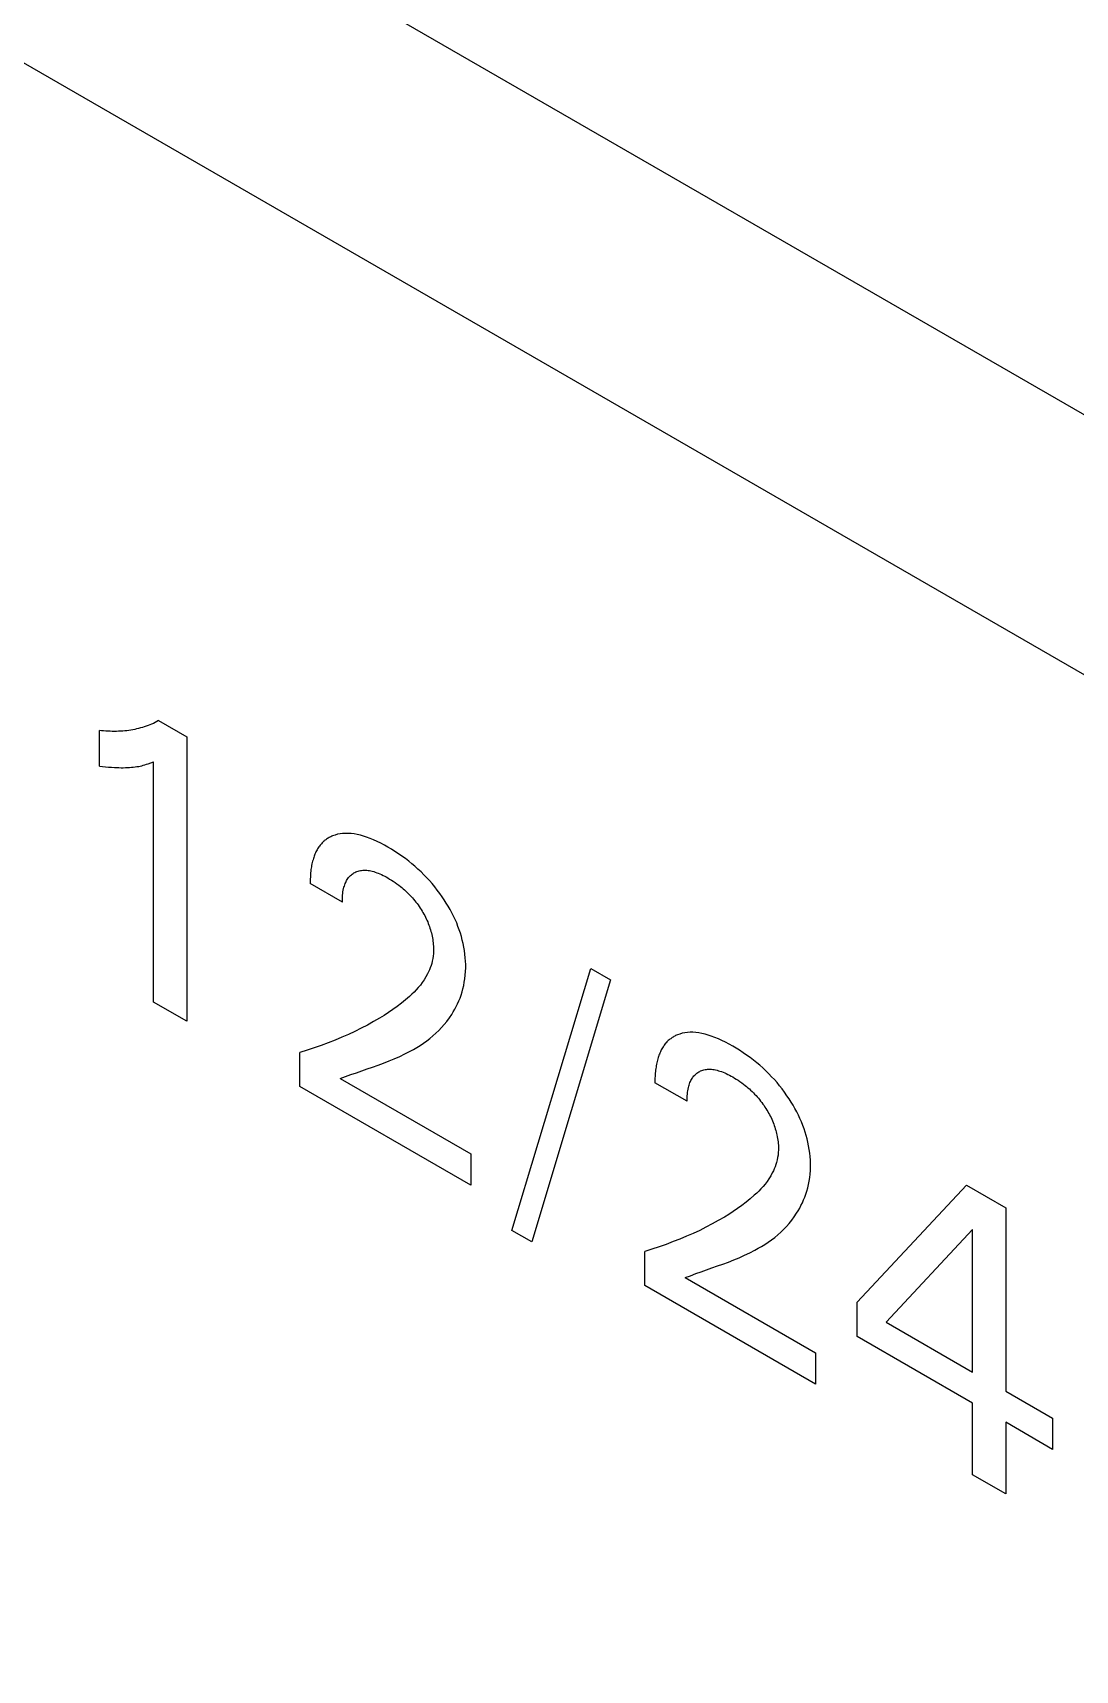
# Model space of a CAD drawing. Extents: x 0 to 420, y 0 to 297.
# Drawn here: x 171.75 to 178.29, y 173.51 to 183.79 of the extents above; entities that cross this region are included whole.
import ezdxf

# ---------------------------------------------------------------- set-up
doc = ezdxf.new("R2010")
doc.units = 0
doc.header["$LTSCALE"] = 23.1
doc.layers.add('40000_ISO', color=7, linetype='CONTINUOUS')

msp = doc.modelspace()

# ---------------------------------------------------------------- linework, layer by layer
at = {"layer": '40000_ISO', "color": 7, "linetype": 'CONTINUOUS'}
for p, q in [((189.887, 174.731), (166.199, 188.407)), ((189.18, 173.506), (165.492, 187.182)), ((172.374, 179.415), (172.362, 179.413)), ((172.386, 179.417), (172.374, 179.415)), ((172.398, 179.42), (172.386, 179.417)), ((172.41, 179.423), (172.398, 179.42)), ((172.422, 179.426), (172.41, 179.423)), ((172.434, 179.429), (172.422, 179.426)), ((172.446, 179.433), (172.434, 179.429)), ((172.458, 179.437), (172.446, 179.433)), ((172.47, 179.441), (172.458, 179.437)), ((172.481, 179.446), (172.47, 179.441)), ((172.492, 179.45), (172.481, 179.446)), ((172.504, 179.455), (172.492, 179.45)), ((172.515, 179.461), (172.504, 179.455)), ((172.526, 179.466), (172.515, 179.461)), ((172.536, 179.472), (172.526, 179.466)), ((172.536, 179.472), (172.713, 179.37)), ((172.164, 179.187), (172.164, 179.411)), ((172.178, 179.409), (172.164, 179.411)), ((172.191, 179.408), (172.178, 179.409)), ((172.205, 179.406), (172.191, 179.408)), ((172.219, 179.405), (172.205, 179.406)), ((172.232, 179.405), (172.219, 179.405)), ((172.245, 179.404), (172.232, 179.405)), ((172.259, 179.404), (172.245, 179.404)), ((172.272, 179.404), (172.259, 179.404)), ((172.285, 179.405), (172.272, 179.404)), ((172.298, 179.406), (172.285, 179.405)), ((172.311, 179.406), (172.298, 179.406)), ((172.324, 179.408), (172.311, 179.406)), ((172.337, 179.409), (172.324, 179.408)), ((172.349, 179.411), (172.337, 179.409)), ((172.362, 179.413), (172.349, 179.411)), ((172.713, 179.37), (172.713, 177.584)), ((172.488, 179.207), (172.504, 179.213)), ((172.504, 177.704), (172.504, 179.213)), ((172.164, 179.187), (172.183, 179.184)), ((172.183, 179.184), (172.202, 179.182)), ((172.202, 179.182), (172.221, 179.18)), ((172.221, 179.18), (172.24, 179.179)), ((172.24, 179.179), (172.259, 179.178)), ((172.259, 179.178), (172.273, 179.177)), ((172.273, 179.177), (172.287, 179.177)), ((172.287, 179.177), (172.301, 179.176)), ((172.301, 179.176), (172.314, 179.176)), ((172.314, 179.176), (172.328, 179.177)), ((172.328, 179.177), (172.342, 179.177)), ((172.342, 179.177), (172.353, 179.178)), ((172.353, 179.178), (172.365, 179.179)), ((172.365, 179.179), (172.377, 179.18)), ((172.377, 179.18), (172.388, 179.182)), ((172.388, 179.182), (172.399, 179.183)), ((172.399, 179.183), (172.411, 179.185)), ((172.411, 179.185), (172.42, 179.187)), ((172.42, 179.187), (172.43, 179.189)), ((172.43, 179.189), (172.44, 179.192)), ((172.44, 179.192), (172.45, 179.195)), ((172.45, 179.195), (172.461, 179.198)), ((172.461, 179.198), (172.471, 179.201)), ((172.471, 179.201), (172.488, 179.207)), ((173.555, 178.695), (173.551, 178.69)), ((173.559, 178.699), (173.555, 178.695)), ((173.563, 178.704), (173.559, 178.699)), ((173.567, 178.708), (173.563, 178.704)), ((173.572, 178.713), (173.567, 178.708)), ((173.577, 178.717), (173.572, 178.713)), ((173.581, 178.721), (173.577, 178.717)), ((173.586, 178.724), (173.581, 178.721)), ((173.591, 178.728), (173.586, 178.724)), ((173.596, 178.731), (173.591, 178.728)), ((173.602, 178.734), (173.596, 178.731)), ((173.607, 178.737), (173.602, 178.734)), ((173.612, 178.74), (173.607, 178.737)), ((173.618, 178.743), (173.612, 178.74)), ((173.623, 178.746), (173.618, 178.743)), ((173.629, 178.748), (173.623, 178.746)), ((173.644, 178.753), (173.629, 178.748)), ((173.66, 178.758), (173.644, 178.753)), ((173.676, 178.761), (173.66, 178.758)), ((173.692, 178.763), (173.676, 178.761)), ((173.709, 178.764), (173.692, 178.763)), ((173.726, 178.764), (173.709, 178.764)), ((173.745, 178.763), (173.726, 178.764)), ((173.764, 178.76), (173.745, 178.763)), ((173.783, 178.757), (173.764, 178.76)), ((173.803, 178.752), (173.783, 178.757)), ((173.822, 178.747), (173.803, 178.752)), ((173.842, 178.74), (173.822, 178.747)), ((173.864, 178.732), (173.842, 178.74)), ((173.886, 178.723), (173.864, 178.732)), ((173.909, 178.713), (173.886, 178.723)), ((173.931, 178.702), (173.909, 178.713)), ((173.954, 178.69), (173.931, 178.702)), ((173.506, 178.597), (173.503, 178.59)), ((173.508, 178.605), (173.506, 178.597)), ((173.51, 178.612), (173.508, 178.605)), ((173.513, 178.62), (173.51, 178.612)), ((173.516, 178.627), (173.513, 178.62)), ((173.518, 178.634), (173.516, 178.627)), ((173.521, 178.641), (173.518, 178.634)), ((173.524, 178.648), (173.521, 178.641)), ((173.528, 178.654), (173.524, 178.648)), ((173.531, 178.661), (173.528, 178.654)), ((173.535, 178.667), (173.531, 178.661)), ((173.538, 178.673), (173.535, 178.667)), ((173.542, 178.679), (173.538, 178.673)), ((173.546, 178.684), (173.542, 178.679)), ((173.551, 178.69), (173.546, 178.684)), ((173.976, 178.677), (173.954, 178.69)), ((173.998, 178.664), (173.976, 178.677)), ((174.02, 178.651), (173.998, 178.664)), ((174.042, 178.636), (174.02, 178.651)), ((174.064, 178.621), (174.042, 178.636)), ((174.086, 178.606), (174.064, 178.621)), ((174.107, 178.589), (174.086, 178.606)), ((173.49, 178.507), (173.489, 178.497)), ((173.489, 178.497), (173.489, 178.488)), ((173.491, 178.517), (173.49, 178.507)), ((173.492, 178.526), (173.491, 178.517)), ((173.493, 178.536), (173.492, 178.526)), ((173.494, 178.545), (173.493, 178.536)), ((173.496, 178.554), (173.494, 178.545)), ((173.497, 178.563), (173.496, 178.554)), ((173.499, 178.572), (173.497, 178.563)), ((173.501, 178.581), (173.499, 178.572)), ((173.503, 178.59), (173.501, 178.581)), ((173.729, 178.486), (173.733, 178.491)), ((173.733, 178.491), (173.737, 178.496)), ((173.737, 178.496), (173.742, 178.5)), ((173.742, 178.5), (173.747, 178.504)), ((173.747, 178.504), (173.752, 178.508)), ((173.752, 178.508), (173.757, 178.512)), ((173.757, 178.512), (173.763, 178.515)), ((173.763, 178.515), (173.768, 178.519)), ((173.768, 178.519), (173.775, 178.522)), ((173.775, 178.522), (173.782, 178.524)), ((173.782, 178.524), (173.789, 178.527)), ((173.789, 178.527), (173.796, 178.529)), ((173.796, 178.529), (173.803, 178.53)), ((173.803, 178.53), (173.811, 178.531)), ((173.811, 178.531), (173.819, 178.532)), ((173.819, 178.532), (173.827, 178.532)), ((173.827, 178.532), (173.835, 178.532)), ((173.835, 178.532), (173.843, 178.532)), ((173.843, 178.532), (173.852, 178.531)), ((173.852, 178.531), (173.86, 178.53)), ((173.86, 178.53), (173.869, 178.528)), ((173.869, 178.528), (173.878, 178.526)), ((173.878, 178.526), (173.887, 178.524)), ((173.887, 178.524), (173.896, 178.521)), ((173.896, 178.521), (173.906, 178.517)), ((173.906, 178.517), (173.916, 178.514)), ((173.916, 178.514), (173.926, 178.509)), ((173.926, 178.509), (173.936, 178.505)), ((173.936, 178.505), (173.946, 178.5)), ((173.946, 178.5), (173.956, 178.495)), ((173.956, 178.495), (173.966, 178.49)), ((173.966, 178.49), (173.976, 178.484)), ((174.127, 178.573), (174.107, 178.589)), ((174.146, 178.557), (174.127, 178.573)), ((174.165, 178.54), (174.146, 178.557)), ((174.184, 178.523), (174.165, 178.54)), ((174.202, 178.504), (174.184, 178.523)), ((174.221, 178.485), (174.202, 178.504)), ((173.489, 178.488), (173.488, 178.478)), ((173.488, 178.478), (173.488, 178.468)), ((173.488, 178.468), (173.488, 178.458)), ((173.488, 178.458), (173.488, 178.448)), ((173.69, 178.331), (173.488, 178.448)), ((173.692, 178.376), (173.693, 178.387)), ((173.693, 178.387), (173.694, 178.397)), ((173.694, 178.397), (173.696, 178.408)), ((173.696, 178.408), (173.698, 178.418)), ((173.698, 178.418), (173.7, 178.425)), ((173.7, 178.425), (173.703, 178.433)), ((173.703, 178.433), (173.705, 178.441)), ((173.705, 178.441), (173.708, 178.448)), ((173.708, 178.448), (173.711, 178.455)), ((173.711, 178.455), (173.714, 178.461)), ((173.714, 178.461), (173.717, 178.468)), ((173.717, 178.468), (173.721, 178.474)), ((173.721, 178.474), (173.725, 178.48)), ((173.725, 178.48), (173.729, 178.486)), ((173.976, 178.484), (173.987, 178.477)), ((173.987, 178.477), (173.999, 178.47)), ((173.999, 178.47), (174.01, 178.463)), ((174.01, 178.463), (174.021, 178.455)), ((174.021, 178.455), (174.032, 178.447)), ((174.032, 178.447), (174.044, 178.439)), ((174.044, 178.439), (174.055, 178.431)), ((174.055, 178.431), (174.063, 178.423)), ((174.063, 178.423), (174.072, 178.416)), ((174.072, 178.416), (174.081, 178.409)), ((174.081, 178.409), (174.089, 178.401)), ((174.089, 178.401), (174.097, 178.393)), ((174.097, 178.393), (174.106, 178.385)), ((174.238, 178.467), (174.221, 178.485)), ((174.254, 178.448), (174.238, 178.467)), ((174.27, 178.428), (174.254, 178.448)), ((174.286, 178.408), (174.27, 178.428)), ((174.302, 178.387), (174.286, 178.408)), ((174.317, 178.366), (174.302, 178.387)), ((173.69, 178.354), (173.691, 178.365)), ((173.69, 178.342), (173.69, 178.354)), ((173.69, 178.331), (173.69, 178.342)), ((173.691, 178.365), (173.692, 178.376)), ((174.106, 178.385), (174.114, 178.376)), ((174.114, 178.376), (174.122, 178.367)), ((174.122, 178.367), (174.13, 178.359)), ((174.13, 178.359), (174.137, 178.35)), ((174.137, 178.35), (174.145, 178.341)), ((174.145, 178.341), (174.152, 178.332)), ((174.152, 178.332), (174.159, 178.323)), ((174.159, 178.323), (174.166, 178.314)), ((174.166, 178.314), (174.172, 178.304)), ((174.172, 178.304), (174.179, 178.294)), ((174.179, 178.294), (174.185, 178.285)), ((174.185, 178.285), (174.191, 178.276)), ((174.33, 178.346), (174.317, 178.366)), ((174.343, 178.326), (174.33, 178.346)), ((174.355, 178.306), (174.343, 178.326)), ((174.367, 178.285), (174.355, 178.306)), ((174.378, 178.264), (174.367, 178.285)), ((174.191, 178.276), (174.196, 178.266)), ((174.196, 178.266), (174.202, 178.257)), ((174.202, 178.257), (174.207, 178.247)), ((174.207, 178.247), (174.212, 178.238)), ((174.212, 178.238), (174.217, 178.228)), ((174.217, 178.228), (174.221, 178.218)), ((174.221, 178.218), (174.226, 178.208)), ((174.226, 178.208), (174.23, 178.198)), ((174.23, 178.198), (174.234, 178.188)), ((174.234, 178.188), (174.237, 178.178)), ((174.389, 178.243), (174.378, 178.264)), ((174.399, 178.222), (174.389, 178.243)), ((174.408, 178.201), (174.399, 178.222)), ((174.416, 178.179), (174.408, 178.201)), ((174.237, 178.178), (174.24, 178.168)), ((174.24, 178.168), (174.244, 178.158)), ((174.244, 178.158), (174.246, 178.148)), ((174.246, 178.148), (174.249, 178.139)), ((174.249, 178.139), (174.251, 178.129)), ((174.251, 178.129), (174.254, 178.119)), ((174.254, 178.119), (174.256, 178.108)), ((174.256, 178.108), (174.258, 178.097)), ((174.258, 178.097), (174.259, 178.087)), ((174.259, 178.087), (174.26, 178.076)), ((174.424, 178.158), (174.416, 178.179)), ((174.431, 178.137), (174.424, 178.158)), ((174.438, 178.115), (174.431, 178.137)), ((174.443, 178.094), (174.438, 178.115)), ((174.448, 178.073), (174.443, 178.094)), ((174.258, 177.977), (174.255, 177.962)), ((174.26, 177.993), (174.258, 177.977)), ((174.26, 178.076), (174.261, 178.066)), ((174.262, 178.009), (174.26, 177.993)), ((174.261, 178.066), (174.262, 178.055)), ((174.262, 178.055), (174.263, 178.045)), ((174.263, 178.026), (174.262, 178.009)), ((174.263, 178.045), (174.263, 178.035)), ((174.263, 178.035), (174.263, 178.026)), ((174.453, 178.05), (174.448, 178.073)), ((174.457, 178.028), (174.453, 178.05)), ((174.46, 178.005), (174.457, 178.028)), ((174.462, 177.983), (174.46, 178.005)), ((174.464, 177.961), (174.462, 177.983)), ((174.225, 177.881), (174.215, 177.862)), ((174.231, 177.893), (174.225, 177.881)), ((174.237, 177.906), (174.231, 177.893)), ((174.242, 177.919), (174.237, 177.906)), ((174.247, 177.933), (174.242, 177.919)), ((174.251, 177.947), (174.247, 177.933)), ((174.255, 177.962), (174.251, 177.947)), ((174.46, 177.851), (174.462, 177.873)), ((174.462, 177.873), (174.464, 177.896)), ((174.465, 177.94), (174.464, 177.961)), ((174.464, 177.896), (174.465, 177.919)), ((174.465, 177.919), (174.465, 177.94)), ((174.755, 176.27), (175.25, 177.915)), ((175.25, 177.915), (175.375, 177.843)), ((174.154, 177.781), (174.14, 177.767)), ((174.167, 177.796), (174.154, 177.781)), ((174.18, 177.811), (174.167, 177.796)), ((174.192, 177.827), (174.18, 177.811)), ((174.204, 177.844), (174.192, 177.827)), ((174.215, 177.862), (174.204, 177.844)), ((174.442, 177.768), (174.447, 177.788)), ((174.447, 177.788), (174.452, 177.808)), ((174.452, 177.808), (174.456, 177.829)), ((174.456, 177.829), (174.46, 177.851)), ((175.375, 177.843), (174.88, 176.197)), ((172.713, 177.584), (172.504, 177.704)), ((174.034, 177.676), (174.007, 177.657)), ((174.061, 177.697), (174.034, 177.676)), ((174.087, 177.718), (174.061, 177.697)), ((174.112, 177.74), (174.087, 177.718)), ((174.126, 177.753), (174.112, 177.74)), ((174.14, 177.767), (174.126, 177.753)), ((174.396, 177.659), (174.405, 177.676)), ((174.405, 177.676), (174.414, 177.693)), ((174.414, 177.693), (174.422, 177.711)), ((174.422, 177.711), (174.429, 177.729)), ((174.429, 177.729), (174.436, 177.748)), ((174.436, 177.748), (174.442, 177.768)), ((173.885, 177.581), (173.847, 177.56)), ((173.923, 177.603), (173.885, 177.581)), ((173.952, 177.62), (173.923, 177.603)), ((173.98, 177.638), (173.952, 177.62)), ((174.007, 177.657), (173.98, 177.638)), ((174.313, 177.544), (174.33, 177.563)), ((174.33, 177.563), (174.347, 177.583)), ((174.347, 177.583), (174.362, 177.605)), ((174.362, 177.605), (174.377, 177.627)), ((174.377, 177.627), (174.387, 177.643)), ((174.387, 177.643), (174.396, 177.659)), ((173.645, 177.465), (173.602, 177.449)), ((173.686, 177.483), (173.645, 177.465)), ((173.728, 177.501), (173.686, 177.483)), ((173.769, 177.52), (173.728, 177.501)), ((173.808, 177.54), (173.769, 177.52)), ((173.847, 177.56), (173.808, 177.54)), ((174.2, 177.446), (174.22, 177.46)), ((174.22, 177.46), (174.24, 177.476)), ((174.24, 177.476), (174.259, 177.491)), ((174.259, 177.491), (174.278, 177.508)), ((174.278, 177.508), (174.296, 177.526)), ((174.296, 177.526), (174.313, 177.544)), ((175.737, 177.462), (175.733, 177.458)), ((175.742, 177.467), (175.737, 177.462)), ((175.747, 177.47), (175.742, 177.467)), ((175.752, 177.474), (175.747, 177.47)), ((175.757, 177.478), (175.752, 177.474)), ((175.762, 177.481), (175.757, 177.478)), ((175.767, 177.484), (175.762, 177.481)), ((175.772, 177.487), (175.767, 177.484)), ((175.778, 177.49), (175.772, 177.487)), ((175.783, 177.493), (175.778, 177.49)), ((175.789, 177.496), (175.783, 177.493)), ((175.794, 177.498), (175.789, 177.496)), ((175.809, 177.503), (175.794, 177.498)), ((175.825, 177.508), (175.809, 177.503)), ((175.841, 177.511), (175.825, 177.508)), ((175.857, 177.513), (175.841, 177.511)), ((175.874, 177.514), (175.857, 177.513)), ((175.892, 177.514), (175.874, 177.514)), ((175.91, 177.513), (175.892, 177.514)), ((175.929, 177.51), (175.91, 177.513)), ((175.948, 177.507), (175.929, 177.51)), ((175.968, 177.502), (175.948, 177.507)), ((175.988, 177.497), (175.968, 177.502)), ((176.007, 177.49), (175.988, 177.497)), ((176.03, 177.482), (176.007, 177.49)), ((176.052, 177.473), (176.03, 177.482)), ((176.074, 177.463), (176.052, 177.473)), ((176.097, 177.452), (176.074, 177.463)), ((173.469, 177.402), (173.424, 177.388)), ((173.424, 177.173), (173.424, 177.388)), ((173.514, 177.417), (173.469, 177.402)), ((173.558, 177.432), (173.514, 177.417)), ((173.602, 177.449), (173.558, 177.432)), ((174.016, 177.348), (174.05, 177.363)), ((174.05, 177.363), (174.083, 177.378)), ((174.083, 177.378), (174.115, 177.395)), ((174.115, 177.395), (174.137, 177.407)), ((174.137, 177.407), (174.158, 177.419)), ((174.158, 177.419), (174.179, 177.432)), ((174.179, 177.432), (174.2, 177.446)), ((175.676, 177.362), (175.673, 177.355)), ((175.678, 177.37), (175.676, 177.362)), ((175.681, 177.377), (175.678, 177.37)), ((175.684, 177.384), (175.681, 177.377)), ((175.687, 177.391), (175.684, 177.384)), ((175.69, 177.397), (175.687, 177.391)), ((175.693, 177.404), (175.69, 177.397)), ((175.696, 177.41), (175.693, 177.404)), ((175.7, 177.417), (175.696, 177.41)), ((175.704, 177.423), (175.7, 177.417)), ((175.708, 177.428), (175.704, 177.423)), ((175.712, 177.434), (175.708, 177.428)), ((175.716, 177.44), (175.712, 177.434)), ((175.72, 177.445), (175.716, 177.44)), ((175.724, 177.449), (175.72, 177.445)), ((175.728, 177.454), (175.724, 177.449)), ((175.733, 177.458), (175.728, 177.454)), ((176.119, 177.44), (176.097, 177.452)), ((176.142, 177.427), (176.119, 177.44)), ((176.163, 177.414), (176.142, 177.427)), ((176.185, 177.401), (176.163, 177.414)), ((176.207, 177.386), (176.185, 177.401)), ((176.229, 177.371), (176.207, 177.386)), ((176.251, 177.355), (176.229, 177.371)), ((173.744, 177.248), (173.778, 177.26)), ((173.778, 177.26), (173.846, 177.284)), ((173.846, 177.284), (173.88, 177.296)), ((173.88, 177.296), (173.915, 177.308)), ((173.915, 177.308), (173.949, 177.321)), ((173.949, 177.321), (173.983, 177.334)), ((173.983, 177.334), (174.016, 177.348)), ((175.655, 177.257), (175.654, 177.247)), ((175.656, 177.267), (175.655, 177.257)), ((175.657, 177.276), (175.656, 177.267)), ((175.658, 177.286), (175.657, 177.276)), ((175.66, 177.295), (175.658, 177.286)), ((175.661, 177.304), (175.66, 177.295)), ((175.663, 177.313), (175.661, 177.304)), ((175.665, 177.322), (175.663, 177.313)), ((175.667, 177.331), (175.665, 177.322)), ((175.669, 177.339), (175.667, 177.331)), ((175.671, 177.347), (175.669, 177.339)), ((175.673, 177.355), (175.671, 177.347)), ((175.907, 177.25), (175.912, 177.254)), ((175.912, 177.254), (175.917, 177.258)), ((175.917, 177.258), (175.923, 177.262)), ((175.923, 177.262), (175.928, 177.265)), ((175.928, 177.265), (175.934, 177.268)), ((175.934, 177.268), (175.94, 177.272)), ((175.94, 177.272), (175.947, 177.274)), ((175.947, 177.274), (175.954, 177.277)), ((175.954, 177.277), (175.961, 177.279)), ((175.961, 177.279), (175.969, 177.28)), ((175.969, 177.28), (175.976, 177.281)), ((175.976, 177.281), (175.984, 177.282)), ((175.984, 177.282), (175.992, 177.282)), ((175.992, 177.282), (176, 177.282)), ((176, 177.282), (176.009, 177.282)), ((176.009, 177.282), (176.017, 177.281)), ((176.017, 177.281), (176.026, 177.28)), ((176.026, 177.28), (176.034, 177.278)), ((176.034, 177.278), (176.043, 177.276)), ((176.043, 177.276), (176.052, 177.273)), ((176.052, 177.273), (176.061, 177.271)), ((176.061, 177.271), (176.071, 177.267)), ((176.071, 177.267), (176.081, 177.263)), ((176.081, 177.263), (176.091, 177.259)), ((176.091, 177.259), (176.101, 177.255)), ((176.101, 177.255), (176.111, 177.25)), ((176.273, 177.339), (176.251, 177.355)), ((176.292, 177.323), (176.273, 177.339)), ((176.311, 177.307), (176.292, 177.323)), ((176.33, 177.29), (176.311, 177.307)), ((176.349, 177.272), (176.33, 177.29)), ((176.368, 177.254), (176.349, 177.272)), ((176.386, 177.235), (176.368, 177.254)), ((174.497, 176.554), (173.424, 177.173)), ((173.677, 177.223), (173.71, 177.236)), ((173.677, 177.223), (174.497, 176.75)), ((173.71, 177.236), (173.744, 177.248)), ((175.654, 177.237), (175.653, 177.228)), ((175.653, 177.228), (175.653, 177.218)), ((175.653, 177.218), (175.653, 177.208)), ((175.653, 177.208), (175.653, 177.197)), ((175.855, 177.081), (175.653, 177.197)), ((175.654, 177.247), (175.654, 177.237)), ((175.86, 177.147), (175.861, 177.157)), ((175.861, 177.157), (175.864, 177.167)), ((175.864, 177.167), (175.866, 177.175)), ((175.866, 177.175), (175.868, 177.183)), ((175.868, 177.183), (175.87, 177.19)), ((175.87, 177.19), (175.873, 177.198)), ((175.873, 177.198), (175.876, 177.205)), ((175.876, 177.205), (175.879, 177.211)), ((175.879, 177.211), (175.882, 177.218)), ((175.882, 177.218), (175.886, 177.224)), ((175.886, 177.224), (175.89, 177.23)), ((175.89, 177.23), (175.894, 177.235)), ((175.894, 177.235), (175.898, 177.241)), ((175.898, 177.241), (175.903, 177.245)), ((175.903, 177.245), (175.907, 177.25)), ((176.111, 177.25), (176.121, 177.245)), ((176.121, 177.245), (176.131, 177.239)), ((176.131, 177.239), (176.142, 177.234)), ((176.142, 177.234), (176.153, 177.227)), ((176.153, 177.227), (176.164, 177.22)), ((176.164, 177.22), (176.175, 177.213)), ((176.175, 177.213), (176.187, 177.205)), ((176.187, 177.205), (176.198, 177.197)), ((176.198, 177.197), (176.209, 177.189)), ((176.209, 177.189), (176.22, 177.18)), ((176.22, 177.18), (176.229, 177.173)), ((176.229, 177.173), (176.237, 177.166)), ((176.237, 177.166), (176.246, 177.158)), ((176.246, 177.158), (176.254, 177.151)), ((176.403, 177.217), (176.386, 177.235)), ((176.42, 177.198), (176.403, 177.217)), ((176.436, 177.178), (176.42, 177.198)), ((176.452, 177.158), (176.436, 177.178)), ((176.467, 177.137), (176.452, 177.158)), ((175.855, 177.104), (175.856, 177.115)), ((175.855, 177.092), (175.855, 177.104)), ((175.855, 177.081), (175.855, 177.092)), ((175.856, 177.115), (175.857, 177.126)), ((175.857, 177.126), (175.858, 177.137)), ((175.858, 177.137), (175.86, 177.147)), ((176.254, 177.151), (176.263, 177.143)), ((176.263, 177.143), (176.271, 177.134)), ((176.271, 177.134), (176.279, 177.126)), ((176.279, 177.126), (176.288, 177.117)), ((176.288, 177.117), (176.295, 177.109)), ((176.295, 177.109), (176.303, 177.1)), ((176.303, 177.1), (176.31, 177.091)), ((176.31, 177.091), (176.317, 177.082)), ((176.317, 177.082), (176.324, 177.073)), ((176.324, 177.073), (176.331, 177.063)), ((176.331, 177.063), (176.338, 177.054)), ((176.338, 177.054), (176.344, 177.044)), ((176.482, 177.116), (176.467, 177.137)), ((176.495, 177.096), (176.482, 177.116)), ((176.508, 177.076), (176.495, 177.096)), ((176.521, 177.056), (176.508, 177.076)), ((176.532, 177.035), (176.521, 177.056)), ((176.344, 177.044), (176.35, 177.035)), ((176.35, 177.035), (176.356, 177.026)), ((176.356, 177.026), (176.362, 177.016)), ((176.362, 177.016), (176.367, 177.007)), ((176.367, 177.007), (176.372, 176.997)), ((176.372, 176.997), (176.377, 176.988)), ((176.377, 176.988), (176.382, 176.978)), ((176.382, 176.978), (176.387, 176.968)), ((176.387, 176.968), (176.391, 176.958)), ((176.391, 176.958), (176.395, 176.948)), ((176.395, 176.948), (176.399, 176.938)), ((176.544, 177.014), (176.532, 177.035)), ((176.554, 176.993), (176.544, 177.014)), ((176.564, 176.972), (176.554, 176.993)), ((176.573, 176.951), (176.564, 176.972)), ((176.582, 176.929), (176.573, 176.951)), ((176.399, 176.938), (176.402, 176.928)), ((176.402, 176.928), (176.406, 176.918)), ((176.406, 176.918), (176.409, 176.908)), ((176.409, 176.908), (176.412, 176.898)), ((176.412, 176.898), (176.414, 176.888)), ((176.414, 176.888), (176.417, 176.879)), ((176.417, 176.879), (176.419, 176.869)), ((176.419, 176.869), (176.421, 176.858)), ((176.421, 176.858), (176.423, 176.847)), ((176.423, 176.847), (176.424, 176.836)), ((176.59, 176.908), (176.582, 176.929)), ((176.597, 176.887), (176.59, 176.908)), ((176.603, 176.865), (176.597, 176.887)), ((176.609, 176.844), (176.603, 176.865)), ((176.614, 176.823), (176.609, 176.844)), ((174.497, 176.75), (174.497, 176.554)), ((176.426, 176.743), (176.423, 176.727)), ((176.424, 176.836), (176.426, 176.826)), ((176.426, 176.826), (176.427, 176.816)), ((176.427, 176.759), (176.426, 176.743)), ((176.427, 176.816), (176.428, 176.805)), ((176.428, 176.775), (176.427, 176.759)), ((176.428, 176.805), (176.428, 176.795)), ((176.428, 176.795), (176.428, 176.785)), ((176.428, 176.785), (176.428, 176.775)), ((176.618, 176.8), (176.614, 176.823)), ((176.622, 176.777), (176.618, 176.8)), ((176.625, 176.755), (176.622, 176.777)), ((176.627, 176.733), (176.625, 176.755)), ((176.397, 176.643), (176.39, 176.631)), ((176.402, 176.656), (176.397, 176.643)), ((176.408, 176.669), (176.402, 176.656)), ((176.412, 176.683), (176.408, 176.669)), ((176.417, 176.697), (176.412, 176.683)), ((176.42, 176.712), (176.417, 176.697)), ((176.423, 176.727), (176.42, 176.712)), ((176.629, 176.711), (176.627, 176.733)), ((176.628, 176.623), (176.629, 176.646)), ((176.63, 176.69), (176.629, 176.711)), ((176.629, 176.646), (176.63, 176.669)), ((176.63, 176.669), (176.63, 176.69)), ((176.333, 176.546), (176.319, 176.531)), ((176.345, 176.561), (176.333, 176.546)), ((176.358, 176.577), (176.345, 176.561)), ((176.369, 176.594), (176.358, 176.577)), ((176.38, 176.612), (176.369, 176.594)), ((176.39, 176.631), (176.38, 176.612)), ((176.607, 176.517), (176.613, 176.537)), ((176.613, 176.537), (176.618, 176.558)), ((176.618, 176.558), (176.622, 176.579)), ((176.622, 176.579), (176.625, 176.601)), ((176.625, 176.601), (176.628, 176.623)), ((176.924, 175.818), (177.61, 176.553)), ((177.61, 176.553), (177.856, 176.411)), ((176.226, 176.446), (176.199, 176.426)), ((176.252, 176.468), (176.226, 176.446)), ((176.277, 176.49), (176.252, 176.468)), ((176.292, 176.503), (176.277, 176.49)), ((176.306, 176.517), (176.292, 176.503)), ((176.319, 176.531), (176.306, 176.517)), ((176.57, 176.426), (176.579, 176.443)), ((176.579, 176.443), (176.587, 176.461)), ((176.587, 176.461), (176.594, 176.479)), ((176.594, 176.479), (176.601, 176.498)), ((176.601, 176.498), (176.607, 176.517)), ((176.051, 176.331), (176.012, 176.31)), ((176.089, 176.353), (176.051, 176.331)), ((176.117, 176.37), (176.089, 176.353)), ((176.145, 176.388), (176.117, 176.37)), ((176.172, 176.407), (176.145, 176.388)), ((176.199, 176.426), (176.172, 176.407)), ((176.496, 176.313), (176.512, 176.333)), ((176.512, 176.333), (176.528, 176.355)), ((176.528, 176.355), (176.542, 176.377)), ((176.542, 176.377), (176.552, 176.393)), ((176.552, 176.393), (176.562, 176.409)), ((176.562, 176.409), (176.57, 176.426)), ((177.856, 176.411), (177.856, 175.26)), ((174.88, 176.197), (174.755, 176.27)), ((175.852, 176.233), (175.81, 176.215)), ((175.893, 176.251), (175.852, 176.233)), ((175.934, 176.27), (175.893, 176.251)), ((175.973, 176.289), (175.934, 176.27)), ((176.012, 176.31), (175.973, 176.289)), ((176.385, 176.21), (176.405, 176.225)), ((176.405, 176.225), (176.424, 176.241)), ((176.424, 176.241), (176.443, 176.258)), ((176.443, 176.258), (176.461, 176.275)), ((176.461, 176.275), (176.479, 176.294)), ((176.479, 176.294), (176.496, 176.313)), ((177.648, 176.275), (177.106, 175.693)), ((177.648, 175.38), (177.648, 176.275)), ((175.634, 176.152), (175.589, 176.138)), ((175.589, 175.923), (175.589, 176.138)), ((175.679, 176.167), (175.634, 176.152)), ((175.724, 176.182), (175.679, 176.167)), ((175.768, 176.199), (175.724, 176.182)), ((175.81, 176.215), (175.768, 176.199)), ((176.215, 176.113), (176.248, 176.128)), ((176.248, 176.128), (176.28, 176.145)), ((176.28, 176.145), (176.302, 176.157)), ((176.302, 176.157), (176.323, 176.169)), ((176.323, 176.169), (176.344, 176.182)), ((176.344, 176.182), (176.365, 176.196)), ((176.365, 176.196), (176.385, 176.21)), ((175.943, 176.01), (176.011, 176.034)), ((176.011, 176.034), (176.046, 176.046)), ((176.046, 176.046), (176.08, 176.058)), ((176.08, 176.058), (176.114, 176.071)), ((176.114, 176.071), (176.148, 176.084)), ((176.148, 176.084), (176.182, 176.098)), ((176.182, 176.098), (176.215, 176.113)), ((176.662, 175.304), (175.589, 175.923)), ((175.843, 175.973), (175.876, 175.985)), ((175.843, 175.973), (176.662, 175.5)), ((175.876, 175.985), (175.909, 175.998)), ((175.909, 175.998), (175.943, 176.01)), ((176.924, 175.602), (176.924, 175.818)), ((177.106, 175.693), (177.648, 175.38)), ((177.648, 175.184), (176.924, 175.602)), ((176.662, 175.5), (176.662, 175.304)), ((177.856, 175.26), (178.15, 175.09)), ((177.648, 174.735), (177.648, 175.184)), ((177.856, 175.064), (177.856, 174.614)), ((178.15, 174.894), (177.856, 175.064)), ((178.15, 175.09), (178.15, 174.894)), ((177.856, 174.614), (177.648, 174.735))]:
    msp.add_line(p, q, dxfattribs=at)

doc.saveas('drawing.dxf')
